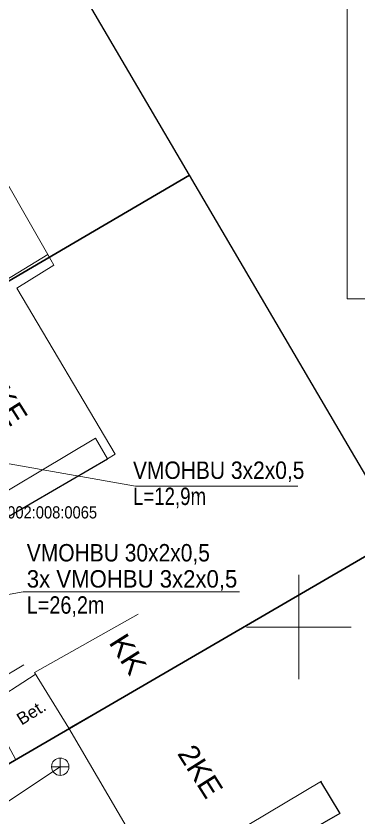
# Model space of a CAD drawing. Extents: x 641435 to 641903, y 6456666 to 6457201.
# Drawn here: x 641733.77 to 641753.38, y 6456839.09 to 6456885.1 of the extents above; entities that cross this region are included whole.
import ezdxf

# ---------------------------------------------------------------- set-up
doc = ezdxf.new("R2010")
doc.units = 0
doc.header["$LTSCALE"] = 0.32
for name, color, linetype, lineweight in [('1', 7, 'Continuous', 13), ('10', 7, 'Continuous', 13), ('11', 7, 'Continuous', 13), ('30', 7, 'Continuous', 13), ('40', 7, 'Continuous', 25), ('61', 7, 'Continuous', 13), ('63', 7, 'Continuous', 13)]:
    doc.layers.add(name, color=color, linetype=linetype, lineweight=lineweight)
doc.layers.add('58', color=7, linetype='Continuous')

msp = doc.modelspace()

# ---------------------------------------------------------------- linework, layer by layer
at = {"layer": '1'}
msp.add_lwpolyline([(641727.64, 6456870.85), (641725.91, 6456873.69), (641732.11, 6456877.47), (641735.59, 6456871.39), (641725.75, 6456865.39), (641724.13, 6456868.07), (641723.39, 6456867.62), (641722.82, 6456868.59), (641723.24, 6456868.84), (641723.54, 6456868.35)], close=True, dxfattribs=at)
for points in [[(641735.59, 6456871.39), (641735.95, 6456870.79), (641733.81, 6456869.46), (641739.45, 6456859.93), (641739.01, 6456859.66), (641738.34, 6456860.85), (641730.57, 6456856.22), (641731.21, 6456855.11), (641730.75, 6456854.78), (641725.01, 6456864.94), (641725.75, 6456865.39)], [(641740.77, 6456850.74), (641734.84, 6456847.39), (641736.81, 6456844.19)], [(641751.3, 6456841.16), (641741.87, 6456835.52), (641736.81, 6456844.19), (641743.36, 6456847.96)]]:
    msp.add_lwpolyline(points, dxfattribs=at)
at = {"layer": '10'}
for q in [(641736.31, 6456842.48), (641735.81, 6456841.98), (641736.81, 6456841.98), (641736.31, 6456841.48)]:
    msp.add_line((641736.31, 6456841.98), q, dxfattribs=at)
msp.add_circle((641736.3077, 6456841.9814), 0.5, dxfattribs=at)
at = {"layer": '11'}
msp.add_lwpolyline([(641714.62, 6456812.86), (641726.96, 6456835.76), (641736.31, 6456841.98)], dxfattribs=at)
at = {"layer": '30', "lineweight": 25}
msp.add_line((641731.21, 6456855.11), (641739.01, 6456859.66), dxfattribs=at)
at = {"layer": '30'}
msp.add_line((641723.08, 6456841.17), (641734.22, 6456847.84), dxfattribs=at)
msp.add_lwpolyline([(641733.74, 6456842.42), (641732.08, 6456845.48), (641734.88, 6456847.28)], dxfattribs=at)
at = {"layer": '30', "lineweight": 25}
msp.add_lwpolyline([(641751.24, 6456841.13), (641752.34, 6456839.29), (641742.83, 6456833.82), (641741.87, 6456835.52)], dxfattribs=at)
at = {"layer": '40'}
for points in [[(641743.73, 6456875.95), (641735.15, 6456890.58), (641725.58, 6456906.93), (641696.85, 6456890.11), (641715.03, 6456859.13)], [(641715.03, 6456859.13), (641727.13, 6456838.52), (641755.87, 6456855.26), (641752.64, 6456860.76), (641743.73, 6456875.95)], [(641727.13, 6456838.52), (641742.14, 6456812.95), (641749.17, 6456817.26), (641751.5, 6456813.29), (641773.07, 6456825.94), (641768.01, 6456834.56), (641755.87, 6456855.26)]]:
    msp.add_lwpolyline(points, close=True, dxfattribs=at)
at = {"layer": '61'}
msp.add_lwpolyline([(641752.76, 6456889.72), (641775.82, 6456889.72), (641775.82, 6456868.86), (641752.76, 6456868.86)], close=True, dxfattribs=at)
for points in [[(641721.68, 6456861.44), (641740.62, 6456858.1), (641749.94, 6456858.1)], [(641711.52, 6456847.94), (641734.19, 6456852.02), (641746.59, 6456852.02)]]:
    msp.add_lwpolyline(points, dxfattribs=at)
at = {"layer": '63'}
for q in [(641750, 6456853), (641747, 6456850), (641753, 6456850), (641750, 6456847)]:
    msp.add_line((641750, 6456850), q, dxfattribs=at)

# ---------------------------------------------------------------- texts
at = {"layer": '1'}
for s, width, p in [('2KE', 1.05, (641731.79, 6456864.15)), ('KK', 1.1, (641739.06, 6456849.12)), ('2KE', 1.05, (641742.99, 6456842.74))]:
    msp.add_text(s, height=1.2, rotation=302.269, dxfattribs=dict(at, width=width)).set_placement(p)
at = {"layer": '30', "width": 1.05}
msp.add_text('Bet.', height=0.7, rotation=32.01, dxfattribs=at).set_placement((641734.09, 6456844.34))
at = {"layer": '58', "width": 0.9}
msp.add_text('17002:008:0065', height=0.7, dxfattribs=at).set_placement((641732.33, 6456856.24))
at = {"layer": '61'}
for s, width, p in [('VMOHBU 3x2x0,5', 0.9, (641740.48, 6456858.51)), ('L=12,9m', 0.8, (641740.48, 6456857.01)), ('VMOHBU 30x2x0,5', 0.9, (641734.39, 6456853.77)), ('3x VMOHBU 3x2x0,5', 0.95, (641734.39, 6456852.27)), ('L=26,2m', 0.85, (641734.39, 6456850.77))]:
    msp.add_text(s, height=1, dxfattribs=dict(at, width=width)).set_placement(p)

doc.saveas('drawing.dxf')
